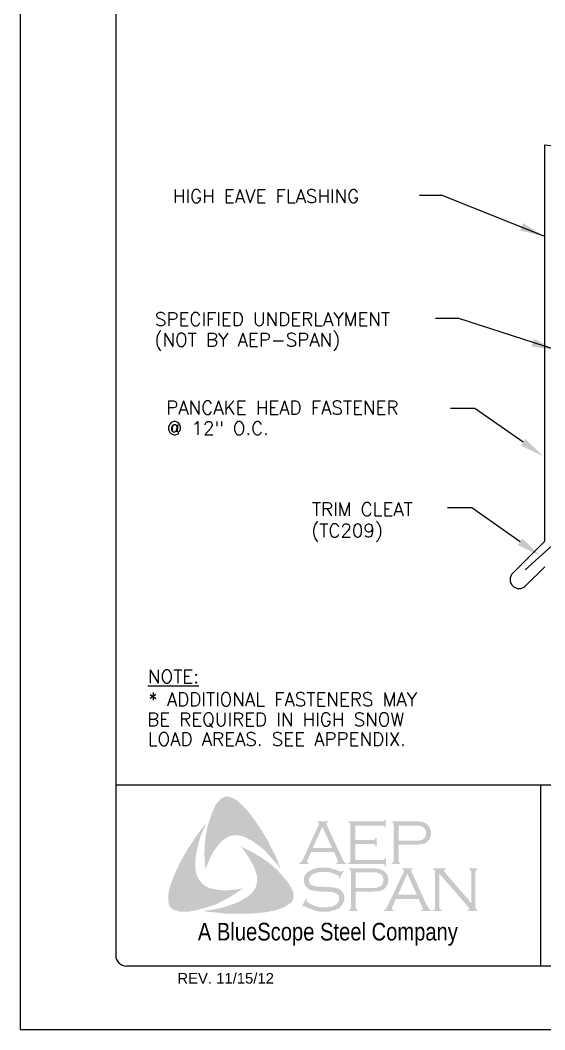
# Model space of a CAD drawing. Extents: x 109.9 to 118.4, y -37.9 to -26.9.
# Drawn here: x 109.92 to 113.01, y -37.92 to -31.98 of the extents above; entities that cross this region are included whole.
import ezdxf

# ---------------------------------------------------------------- set-up
doc = ezdxf.new("R2010")
doc.units = 0
doc.header["$LTSCALE"] = 0.5
doc.header["$MEASUREMENT"] = 0
doc.layers.get('0').update_dxf_attribs({"linetype": 'CONTINUOUS'})
for name, color, linetype in [('BORDER', 9, 'CONTINUOUS'), ('DIM', 4, 'CONTINUOUS'), ('DWG', 2, 'CONTINUOUS'), ('LAYER_1', 160, 'CONTINUOUS')]:
    doc.layers.add(name, color=color, linetype=linetype)
doc.styles.add('ROMAND', font='romand.shx')
doc.styles.get("Standard").update_dxf_attribs({"font": 'romans.shx'})
doc.styles.add('STD', font='simplex.shx', dxfattribs={"height": 0.125})

msp = doc.modelspace()

# ---------------------------------------------------------------- hatches: boundary and pattern name
at = {"layer": 'LAYER_1'}
for points in [[(111.2693, -36.647), (111.2977, -36.6854), (111.324, -36.7239), (111.3482, -36.7623), (111.3745, -36.8048), (111.3948, -36.8473), (111.417, -36.8878), (111.4352, -36.9323), (111.4514, -36.9748), (111.4292, -36.9445), (111.4029, -36.9161), (111.3786, -36.8878), (111.3523, -36.8595), (111.324, -36.8372), (111.2936, -36.8149), (111.2774, -36.8048), (111.2612, -36.7967), (111.243, -36.7866), (111.2248, -36.7805), (111.2066, -36.7765), (111.1924, -36.7745), (111.1742, -36.7765), (111.158, -36.7785), (111.1418, -36.7846), (111.1277, -36.7927), (111.1135, -36.8028), (111.1014, -36.8129), (111.0852, -36.8311), (111.071, -36.8493), (111.0569, -36.8676), (111.0467, -36.8878), (111.0346, -36.9101), (111.0265, -36.9303), (111.0083, -36.9748), (111.0042, -36.9303), (111.0022, -36.8817), (111.0042, -36.8372), (111.0083, -36.7907), (111.0164, -36.7482), (111.0265, -36.7037), (111.0407, -36.6612), (111.0569, -36.6207), (111.069, -36.5964), (111.0771, -36.5843), (111.0872, -36.5742), (111.0953, -36.564), (111.1074, -36.5559), (111.1196, -36.5499), (111.1337, -36.5479), (111.1439, -36.5479), (111.154, -36.5519), (111.1661, -36.5539), (111.1742, -36.56), (111.1945, -36.5701), (111.2106, -36.5843), (111.2268, -36.6005), (111.243, -36.6166), (111.2693, -36.647)], [(110.9516, -36.9869), (110.9557, -37.0052), (110.9618, -37.0213), (110.9698, -37.0355), (110.982, -37.0497), (110.9941, -37.0618), (111.0083, -37.074), (111.0245, -37.082), (111.0407, -37.0881), (111.0629, -37.0922), (111.0872, -37.0962), (111.1115, -37.0982), (111.1358, -37.0982), (111.1601, -37.0962), (111.1843, -37.0942), (111.2309, -37.0861), (111.1924, -37.1124), (111.152, -37.1387), (111.1095, -37.161), (111.069, -37.1812), (111.0245, -37.1954), (111.0022, -37.2035), (110.9779, -37.2095), (110.9557, -37.2156), (110.9314, -37.2196), (110.9071, -37.2237), (110.8849, -37.2237), (110.8586, -37.2237), (110.8484, -37.2217), (110.8363, -37.2176), (110.8242, -37.2156), (110.8161, -37.2095), (110.8059, -37.2014), (110.7979, -37.1933), (110.7938, -37.1832), (110.7918, -37.1731), (110.7898, -37.1529), (110.7898, -37.1326), (110.7918, -37.1104), (110.7958, -37.0901), (110.8019, -37.0699), (110.8161, -37.0315), (110.8343, -36.9869), (110.8545, -36.9445), (110.8768, -36.902), (110.901, -36.8615), (110.9274, -36.821), (110.9537, -36.7805), (110.982, -36.7421), (111.0123, -36.7037), (110.984, -36.7704), (110.9719, -36.8048), (110.9638, -36.8392), (110.9557, -36.8736), (110.9496, -36.9121), (110.9496, -36.9303), (110.9496, -36.9485), (110.9496, -36.9687), (110.9516, -36.9869)], [(111.8905, -36.8271), (111.8905, -36.9202), (112.0504, -36.9202), (112.0565, -36.9202), (112.0605, -36.9161), (112.0645, -36.9141), (112.0645, -36.9101), (112.0706, -36.9101), (112.0706, -36.9566), (112.0645, -36.9566), (112.0645, -36.9505), (112.0605, -36.9465), (112.0565, -36.9445), (112.0504, -36.9445), (111.848, -36.9445), (111.848, -36.9384), (111.8561, -36.9364), (111.8582, -36.9323), (111.8602, -36.9303), (111.8602, -36.9222), (111.8602, -36.7138), (111.8602, -36.7077), (111.8582, -36.7037), (111.8541, -36.6996), (111.848, -36.6996), (111.848, -36.6935), (112.0484, -36.6935), (112.0544, -36.6935), (112.0585, -36.6915), (112.0605, -36.6875), (112.0645, -36.6814), (112.0686, -36.6814), (112.0686, -36.7279), (112.0645, -36.7279), (112.0605, -36.7219), (112.0585, -36.7198), (112.0544, -36.7178), (112.0484, -36.7178), (111.8905, -36.7178), (111.8905, -36.8028), (111.9937, -36.8028), (111.9998, -36.8028), (112.0038, -36.8008), (112.0079, -36.7967), (112.0079, -36.7907), (112.016, -36.7907), (112.016, -36.8392), (112.0079, -36.8392), (112.0079, -36.8332), (112.0038, -36.8291), (111.9998, -36.8271), (111.9937, -36.8271), (111.8905, -36.8271)], [(111.5101, -37.078), (111.5202, -37.1003), (111.5243, -37.1104), (111.5263, -37.1245), (111.5283, -37.1367), (111.5263, -37.1468), (111.5202, -37.1589), (111.5142, -37.1691), (111.498, -37.1812), (111.4798, -37.1933), (111.4616, -37.2014), (111.4413, -37.2095), (111.4211, -37.2156), (111.4008, -37.2196), (111.3604, -37.2277), (111.3138, -37.2318), (111.2693, -37.2358), (111.2208, -37.2358), (111.1742, -37.2358), (111.1277, -37.2358), (111.0811, -37.2298), (111.0346, -37.2257), (110.9901, -37.2196), (111.0265, -37.2156), (111.067, -37.2095), (111.1034, -37.2014), (111.1418, -37.1893), (111.1783, -37.1772), (111.1945, -37.1711), (111.2127, -37.161), (111.2289, -37.1529), (111.245, -37.1428), (111.2612, -37.1326), (111.2774, -37.1185), (111.2875, -37.1063), (111.2977, -37.0942), (111.3037, -37.08), (111.3098, -37.0638), (111.3118, -37.0476), (111.3118, -37.0315), (111.3118, -37.0132), (111.3057, -36.9991), (111.2997, -36.9768), (111.2916, -36.9546), (111.2794, -36.9343), (111.2693, -36.9141), (111.2552, -36.8939), (111.243, -36.8736), (111.2147, -36.8392), (111.2552, -36.8595), (111.2977, -36.8817), (111.3401, -36.908), (111.3806, -36.9364), (111.3988, -36.9505), (111.417, -36.9667), (111.4352, -36.9849), (111.4514, -37.0011), (111.4676, -37.0213), (111.4838, -37.0375), (111.498, -37.0578), (111.5101, -37.078)], [(111.8217, -36.9849), (111.7954, -37.0315), (111.7914, -37.0294), (111.7934, -37.0193), (111.7934, -37.0153), (111.7914, -37.0132), (111.7792, -37.0072), (111.761, -36.9991), (111.7428, -36.993), (111.7226, -36.991), (111.7023, -36.991), (111.6862, -36.991), (111.67, -36.993), (111.6558, -36.9971), (111.6416, -37.0031), (111.6315, -37.0092), (111.6234, -37.0193), (111.6194, -37.0274), (111.6174, -37.0396), (111.6174, -37.0476), (111.6214, -37.0557), (111.6275, -37.0638), (111.6356, -37.0699), (111.6457, -37.074), (111.6599, -37.076), (111.7023, -37.078), (111.7388, -37.08), (111.7651, -37.082), (111.7792, -37.0861), (111.7934, -37.0901), (111.8015, -37.0962), (111.8076, -37.1003), (111.8136, -37.1063), (111.8177, -37.1124), (111.8197, -37.1205), (111.8238, -37.1266), (111.8258, -37.1367), (111.8258, -37.1448), (111.8238, -37.161), (111.8197, -37.167), (111.8177, -37.1751), (111.8136, -37.1812), (111.8096, -37.1873), (111.7974, -37.2014), (111.7894, -37.2055), (111.7792, -37.2095), (111.7711, -37.2156), (111.759, -37.2176), (111.7367, -37.2237), (111.7104, -37.2237), (111.6821, -37.2237), (111.6679, -37.2217), (111.6538, -37.2176), (111.6295, -37.2095), (111.5971, -37.1954), (111.587, -37.1893), (111.583, -37.1913), (111.5789, -37.1954), (111.5749, -37.1933), (111.6012, -37.1468), (111.6052, -37.1508), (111.6032, -37.161), (111.6052, -37.163), (111.6093, -37.167), (111.6255, -37.1792), (111.6457, -37.1873), (111.6679, -37.1954), (111.6882, -37.1974), (111.7084, -37.1994), (111.7307, -37.1974), (111.7509, -37.1954), (111.7671, -37.1873), (111.7792, -37.1792), (111.7873, -37.1711), (111.7934, -37.163), (111.7954, -37.1549), (111.7954, -37.1468), (111.7934, -37.1347), (111.7934, -37.1306), (111.7894, -37.1245), (111.7813, -37.1185), (111.7691, -37.1124), (111.759, -37.1104), (111.7509, -37.1084), (111.6963, -37.1063), (111.6679, -37.1043), (111.6457, -37.1003), (111.6315, -37.0982), (111.6153, -37.0901), (111.6093, -37.0861), (111.6052, -37.082), (111.5991, -37.076), (111.5951, -37.0699), (111.5911, -37.0618), (111.589, -37.0557), (111.587, -37.0476), (111.587, -37.0416), (111.589, -37.0274), (111.5911, -37.0153), (111.5971, -37.0052), (111.6072, -36.995), (111.6153, -36.9869), (111.6255, -36.9829), (111.6356, -36.9768), (111.6477, -36.9728), (111.6599, -36.9687), (111.674, -36.9667), (111.6882, -36.9647), (111.7044, -36.9647), (111.7286, -36.9647), (111.7509, -36.9708), (111.7732, -36.9768), (111.7995, -36.9869), (111.8076, -36.989), (111.8116, -36.9869), (111.8157, -36.9829), (111.8217, -36.9849)], [(112.3843, -37.0011), (112.3843, -37.1974), (112.3863, -37.2055), (112.3883, -37.2095), (112.3923, -37.2115), (112.3984, -37.2156), (112.3984, -37.2196), (112.3478, -37.2196), (112.3478, -37.2156), (112.3539, -37.2115), (112.3579, -37.2095), (112.3579, -37.2055), (112.36, -37.1974), (112.36, -36.991), (112.3579, -36.9849), (112.3579, -36.9789), (112.3539, -36.9768), (112.3478, -36.9748), (112.3478, -36.9687), (112.4207, -36.9687), (112.4207, -36.9748), (112.4126, -36.9789), (112.4126, -36.9809), (112.4126, -36.9829), (112.4126, -36.989), (112.4207, -36.9971), (112.5724, -37.1731), (112.5724, -36.991), (112.5704, -36.9849), (112.5684, -36.9789), (112.5664, -36.9768), (112.5603, -36.9748), (112.5603, -36.9687), (112.6089, -36.9687), (112.6089, -36.9748), (112.6028, -36.9768), (112.6008, -36.9789), (112.5987, -36.9849), (112.5967, -36.991), (112.5967, -37.1974), (112.5987, -37.2055), (112.6008, -37.2095), (112.6028, -37.2115), (112.6089, -37.2156), (112.6089, -37.2196), (112.5522, -37.2196), (112.5522, -37.2156), (112.5583, -37.2115), (112.5603, -37.2095), (112.5603, -37.2075), (112.5583, -37.2014), (112.5522, -37.1933), (112.3843, -37.0011)]]:
    msp.add_hatch(color=7, dxfattribs=at).paths.add_polyline_path(points)
h = msp.add_hatch(color=7, dxfattribs=at)
edge = h.paths.add_edge_path(flags=16)
edge.add_spline(control_points=[(111.7529, -36.8493), (111.7529, -36.8493), (111.6963, -36.7259), (111.6963, -36.7259), (111.6963, -36.7259), (111.6396, -36.8493), (111.6396, -36.8493), (111.6396, -36.8493), (111.7529, -36.8493), (111.7529, -36.8493), (111.7529, -36.8493), (111.7529, -36.8493), (111.7529, -36.8493), (111.7529, -36.8493), (111.7529, -36.8493), (111.7529, -36.8493)], knot_values=[0, 0, 0, 0, 1, 1, 1, 2, 2, 2, 3, 3, 3, 4, 4, 4, 5, 5, 5, 5], degree=3, periodic=0)
edge = h.paths.add_edge_path()
edge.add_spline(control_points=[(111.7651, -36.8736), (111.7651, -36.8736), (111.6295, -36.8736), (111.6295, -36.8736), (111.6295, -36.8736), (111.6072, -36.9222), (111.6072, -36.9222), (111.6072, -36.9222), (111.6072, -36.9222), (111.6072, -36.9222), (111.6072, -36.9222), (111.6052, -36.9303), (111.6052, -36.9303), (111.6052, -36.9303), (111.6052, -36.9303), (111.6052, -36.9303), (111.6052, -36.9303), (111.6052, -36.9323), (111.6052, -36.9323), (111.6052, -36.9323), (111.6072, -36.9364), (111.6072, -36.9364), (111.6072, -36.9364), (111.6153, -36.9384), (111.6153, -36.9384), (111.6153, -36.9384), (111.6153, -36.9445), (111.6153, -36.9445), (111.6153, -36.9445), (111.5607, -36.9445), (111.5607, -36.9445), (111.5607, -36.9445), (111.5607, -36.9384), (111.5607, -36.9384), (111.5607, -36.9384), (111.5607, -36.9384), (111.5607, -36.9384), (111.5607, -36.9384), (111.5668, -36.9364), (111.5668, -36.9364), (111.5668, -36.9364), (111.5708, -36.9323), (111.5708, -36.9323), (111.5708, -36.9323), (111.5708, -36.9323), (111.5708, -36.9323), (111.5708, -36.9323), (111.5769, -36.9262), (111.5769, -36.9262), (111.5769, -36.9262), (111.583, -36.9141), (111.583, -36.9141), (111.583, -36.9141), (111.674, -36.7158), (111.674, -36.7158), (111.674, -36.7158), (111.674, -36.7158), (111.674, -36.7158), (111.674, -36.7158), (111.676, -36.7077), (111.676, -36.7077), (111.676, -36.7077), (111.676, -36.7077), (111.676, -36.7077), (111.676, -36.7077), (111.676, -36.7037), (111.676, -36.7037), (111.676, -36.7037), (111.674, -36.7016), (111.674, -36.7016), (111.674, -36.7016), (111.6679, -36.6996), (111.6679, -36.6996), (111.6679, -36.6996), (111.6679, -36.6935), (111.6679, -36.6935), (111.6679, -36.6935), (111.7307, -36.6935), (111.7307, -36.6935), (111.7307, -36.6935), (111.7307, -36.6996), (111.7307, -36.6996), (111.7307, -36.6996), (111.7307, -36.6996), (111.7307, -36.6996), (111.7307, -36.6996), (111.7226, -36.7016), (111.7226, -36.7016), (111.7226, -36.7016), (111.7206, -36.7037), (111.7206, -36.7037), (111.7206, -36.7037), (111.7206, -36.7077), (111.7206, -36.7077), (111.7206, -36.7077), (111.7206, -36.7077), (111.7206, -36.7077), (111.7206, -36.7077), (111.7226, -36.7158), (111.7226, -36.7158), (111.7226, -36.7158), (111.8116, -36.908), (111.8116, -36.908), (111.8116, -36.908), (111.8116, -36.908), (111.8116, -36.908), (111.8116, -36.908), (111.8197, -36.9222), (111.8197, -36.9222), (111.8197, -36.9222), (111.8238, -36.9323), (111.8238, -36.9323), (111.8238, -36.9323), (111.8238, -36.9323), (111.8238, -36.9323), (111.8238, -36.9323), (111.8278, -36.9364), (111.8278, -36.9364), (111.8278, -36.9364), (111.8379, -36.9384), (111.8379, -36.9384), (111.8379, -36.9384), (111.8379, -36.9445), (111.8379, -36.9445), (111.8379, -36.9445), (111.7792, -36.9445), (111.7792, -36.9445), (111.7792, -36.9445), (111.7792, -36.9384), (111.7792, -36.9384), (111.7792, -36.9384), (111.7792, -36.9384), (111.7792, -36.9384), (111.7792, -36.9384), (111.7833, -36.9364), (111.7833, -36.9364), (111.7833, -36.9364), (111.7853, -36.9364), (111.7853, -36.9364), (111.7853, -36.9364), (111.7873, -36.9323), (111.7873, -36.9323), (111.7873, -36.9323), (111.7894, -36.9303), (111.7894, -36.9303), (111.7894, -36.9303), (111.7894, -36.9303), (111.7894, -36.9303), (111.7894, -36.9303), (111.7873, -36.9262), (111.7873, -36.9262), (111.7873, -36.9262), (111.7853, -36.9181), (111.7853, -36.9181), (111.7853, -36.9181), (111.7651, -36.8736), (111.7651, -36.8736), (111.7651, -36.8736), (111.7651, -36.8736), (111.7651, -36.8736), (111.7651, -36.8736), (111.7651, -36.8736), (111.7651, -36.8736)], knot_values=[0, 0, 0, 0, 1, 1, 1, 2, 2, 2, 3, 3, 3, 4, 4, 4, 5, 5, 5, 6, 6, 6, 7, 7, 7, 8, 8, 8, 9, 9, 9, 10, 10, 10, 11, 11, 11, 12, 12, 12, 13, 13, 13, 14, 14, 14, 15, 15, 15, 16, 16, 16, 17, 17, 17, 18, 18, 18, 19, 19, 19, 20, 20, 20, 21, 21, 21, 22, 22, 22, 23, 23, 23, 24, 24, 24, 25, 25, 25, 26, 26, 26, 27, 27, 27, 28, 28, 28, 29, 29, 29, 30, 30, 30, 31, 31, 31, 32, 32, 32, 33, 33, 33, 34, 34, 34, 35, 35, 35, 36, 36, 36, 37, 37, 37, 38, 38, 38, 39, 39, 39, 40, 40, 40, 41, 41, 41, 42, 42, 42, 43, 43, 43, 44, 44, 44, 45, 45, 45, 46, 46, 46, 47, 47, 47, 48, 48, 48, 49, 49, 49, 50, 50, 50, 51, 51, 51, 52, 52, 52, 53, 53, 53, 54, 54, 54, 54], degree=3, periodic=0)
h = msp.add_hatch(color=7, dxfattribs=at)
edge = h.paths.add_edge_path(flags=16)
edge.add_spline(control_points=[(112.1455, -36.8069), (112.1455, -36.8069), (112.2386, -36.8069), (112.2386, -36.8069), (112.2386, -36.8069), (112.2386, -36.8069), (112.2386, -36.8069), (112.2386, -36.8069), (112.2568, -36.8069), (112.2568, -36.8069), (112.2568, -36.8069), (112.2709, -36.8048), (112.2709, -36.8048), (112.2709, -36.8048), (112.2709, -36.8048), (112.2709, -36.8048), (112.2709, -36.8048), (112.2811, -36.8028), (112.2811, -36.8028), (112.2811, -36.8028), (112.2871, -36.7988), (112.2871, -36.7988), (112.2871, -36.7988), (112.2871, -36.7988), (112.2871, -36.7988), (112.2871, -36.7988), (112.2952, -36.7927), (112.2952, -36.7927), (112.2952, -36.7927), (112.3013, -36.7846), (112.3013, -36.7846), (112.3013, -36.7846), (112.3053, -36.7745), (112.3053, -36.7745), (112.3053, -36.7745), (112.3074, -36.7623), (112.3074, -36.7623), (112.3074, -36.7623), (112.3074, -36.7623), (112.3074, -36.7623), (112.3074, -36.7623), (112.3053, -36.7502), (112.3053, -36.7502), (112.3053, -36.7502), (112.3013, -36.7401), (112.3013, -36.7401), (112.3013, -36.7401), (112.2952, -36.732), (112.2952, -36.732), (112.2952, -36.732), (112.2871, -36.7259), (112.2871, -36.7259), (112.2871, -36.7259), (112.2871, -36.7259), (112.2871, -36.7259), (112.2871, -36.7259), (112.2811, -36.7219), (112.2811, -36.7219), (112.2811, -36.7219), (112.2709, -36.7198), (112.2709, -36.7198), (112.2709, -36.7198), (112.2709, -36.7198), (112.2709, -36.7198), (112.2709, -36.7198), (112.2568, -36.7178), (112.2568, -36.7178), (112.2568, -36.7178), (112.2386, -36.7178), (112.2386, -36.7178), (112.2386, -36.7178), (112.1455, -36.7178), (112.1455, -36.7178), (112.1455, -36.7178), (112.1455, -36.8069), (112.1455, -36.8069), (112.1455, -36.8069), (112.1455, -36.8069), (112.1455, -36.8069), (112.1455, -36.8069), (112.1455, -36.8069), (112.1455, -36.8069)], knot_values=[0, 0, 0, 0, 1, 1, 1, 2, 2, 2, 3, 3, 3, 4, 4, 4, 5, 5, 5, 6, 6, 6, 7, 7, 7, 8, 8, 8, 9, 9, 9, 10, 10, 10, 11, 11, 11, 12, 12, 12, 13, 13, 13, 14, 14, 14, 15, 15, 15, 16, 16, 16, 17, 17, 17, 18, 18, 18, 19, 19, 19, 20, 20, 20, 21, 21, 21, 22, 22, 22, 23, 23, 23, 24, 24, 24, 25, 25, 25, 26, 26, 26, 27, 27, 27, 27], degree=3, periodic=0)
edge = h.paths.add_edge_path()
edge.add_spline(control_points=[(112.1455, -36.8311), (112.1455, -36.8311), (112.1455, -36.9242), (112.1455, -36.9242), (112.1455, -36.9242), (112.1455, -36.9242), (112.1455, -36.9242), (112.1455, -36.9242), (112.1455, -36.9303), (112.1455, -36.9303), (112.1455, -36.9303), (112.1475, -36.9323), (112.1475, -36.9323), (112.1475, -36.9323), (112.1475, -36.9323), (112.1475, -36.9323), (112.1475, -36.9323), (112.1516, -36.9364), (112.1516, -36.9364), (112.1516, -36.9364), (112.1556, -36.9384), (112.1556, -36.9384), (112.1556, -36.9384), (112.1556, -36.9445), (112.1556, -36.9445), (112.1556, -36.9445), (112.105, -36.9445), (112.105, -36.9445), (112.105, -36.9445), (112.105, -36.9384), (112.105, -36.9384), (112.105, -36.9384), (112.105, -36.9384), (112.105, -36.9384), (112.105, -36.9384), (112.1091, -36.9364), (112.1091, -36.9364), (112.1091, -36.9364), (112.1131, -36.9323), (112.1131, -36.9323), (112.1131, -36.9323), (112.1131, -36.9323), (112.1131, -36.9323), (112.1131, -36.9323), (112.1151, -36.9303), (112.1151, -36.9303), (112.1151, -36.9303), (112.1151, -36.9242), (112.1151, -36.9242), (112.1151, -36.9242), (112.1151, -36.7118), (112.1151, -36.7118), (112.1151, -36.7118), (112.1151, -36.7118), (112.1151, -36.7118), (112.1151, -36.7118), (112.1151, -36.7077), (112.1151, -36.7077), (112.1151, -36.7077), (112.1131, -36.7037), (112.1131, -36.7037), (112.1131, -36.7037), (112.1131, -36.7037), (112.1131, -36.7037), (112.1131, -36.7037), (112.1091, -36.6996), (112.1091, -36.6996), (112.1091, -36.6996), (112.105, -36.6996), (112.105, -36.6996), (112.105, -36.6996), (112.105, -36.6935), (112.105, -36.6935), (112.105, -36.6935), (112.2365, -36.6935), (112.2365, -36.6935), (112.2365, -36.6935), (112.2365, -36.6935), (112.2365, -36.6935), (112.2365, -36.6935), (112.2608, -36.6935), (112.2608, -36.6935), (112.2608, -36.6935), (112.2811, -36.6956), (112.2811, -36.6956), (112.2811, -36.6956), (112.2811, -36.6956), (112.2811, -36.6956), (112.2811, -36.6956), (112.2952, -36.6996), (112.2952, -36.6996), (112.2952, -36.6996), (112.3074, -36.7077), (112.3074, -36.7077), (112.3074, -36.7077), (112.3074, -36.7077), (112.3074, -36.7077), (112.3074, -36.7077), (112.3134, -36.7118), (112.3134, -36.7118), (112.3134, -36.7118), (112.3175, -36.7158), (112.3175, -36.7158), (112.3175, -36.7158), (112.3276, -36.7279), (112.3276, -36.7279), (112.3276, -36.7279), (112.3276, -36.7279), (112.3276, -36.7279), (112.3276, -36.7279), (112.3296, -36.736), (112.3296, -36.736), (112.3296, -36.736), (112.3337, -36.7441), (112.3337, -36.7441), (112.3337, -36.7441), (112.3357, -36.7522), (112.3357, -36.7522), (112.3357, -36.7522), (112.3357, -36.7623), (112.3357, -36.7623), (112.3357, -36.7623), (112.3357, -36.7623), (112.3357, -36.7623), (112.3357, -36.7623), (112.3357, -36.7745), (112.3357, -36.7745), (112.3357, -36.7745), (112.3316, -36.7846), (112.3316, -36.7846), (112.3316, -36.7846), (112.3276, -36.7967), (112.3276, -36.7967), (112.3276, -36.7967), (112.3215, -36.8048), (112.3215, -36.8048), (112.3215, -36.8048), (112.3215, -36.8048), (112.3215, -36.8048), (112.3215, -36.8048), (112.3134, -36.8109), (112.3134, -36.8109), (112.3134, -36.8109), (112.3074, -36.819), (112.3074, -36.819), (112.3074, -36.819), (112.2993, -36.823), (112.2993, -36.823), (112.2993, -36.823), (112.2892, -36.8251), (112.2892, -36.8251), (112.2892, -36.8251), (112.2892, -36.8251), (112.2892, -36.8251), (112.2892, -36.8251), (112.279, -36.8271), (112.279, -36.8271), (112.279, -36.8271), (112.2669, -36.8291), (112.2669, -36.8291), (112.2669, -36.8291), (112.2365, -36.8311), (112.2365, -36.8311), (112.2365, -36.8311), (112.1455, -36.8311), (112.1455, -36.8311), (112.1455, -36.8311), (112.1455, -36.8311), (112.1455, -36.8311), (112.1455, -36.8311), (112.1455, -36.8311), (112.1455, -36.8311)], knot_values=[0, 0, 0, 0, 1, 1, 1, 2, 2, 2, 3, 3, 3, 4, 4, 4, 5, 5, 5, 6, 6, 6, 7, 7, 7, 8, 8, 8, 9, 9, 9, 10, 10, 10, 11, 11, 11, 12, 12, 12, 13, 13, 13, 14, 14, 14, 15, 15, 15, 16, 16, 16, 17, 17, 17, 18, 18, 18, 19, 19, 19, 20, 20, 20, 21, 21, 21, 22, 22, 22, 23, 23, 23, 24, 24, 24, 25, 25, 25, 26, 26, 26, 27, 27, 27, 28, 28, 28, 29, 29, 29, 30, 30, 30, 31, 31, 31, 32, 32, 32, 33, 33, 33, 34, 34, 34, 35, 35, 35, 36, 36, 36, 37, 37, 37, 38, 38, 38, 39, 39, 39, 40, 40, 40, 41, 41, 41, 42, 42, 42, 43, 43, 43, 44, 44, 44, 45, 45, 45, 46, 46, 46, 47, 47, 47, 48, 48, 48, 49, 49, 49, 50, 50, 50, 51, 51, 51, 52, 52, 52, 53, 53, 53, 54, 54, 54, 55, 55, 55, 56, 56, 56, 57, 57, 57, 57], degree=3, periodic=0)
h = msp.add_hatch(color=7, dxfattribs=at)
edge = h.paths.add_edge_path(flags=16)
edge.add_spline(control_points=[(111.8926, -37.0841), (111.8926, -37.0841), (111.9877, -37.0841), (111.9877, -37.0841), (111.9877, -37.0841), (111.9877, -37.0841), (111.9877, -37.0841), (111.9877, -37.0841), (112.0059, -37.0841), (112.0059, -37.0841), (112.0059, -37.0841), (112.018, -37.082), (112.018, -37.082), (112.018, -37.082), (112.018, -37.082), (112.018, -37.082), (112.018, -37.082), (112.0281, -37.078), (112.0281, -37.078), (112.0281, -37.078), (112.0362, -37.076), (112.0362, -37.076), (112.0362, -37.076), (112.0362, -37.076), (112.0362, -37.076), (112.0362, -37.076), (112.0443, -37.0699), (112.0443, -37.0699), (112.0443, -37.0699), (112.0504, -37.0598), (112.0504, -37.0598), (112.0504, -37.0598), (112.0544, -37.0497), (112.0544, -37.0497), (112.0544, -37.0497), (112.0565, -37.0375), (112.0565, -37.0375), (112.0565, -37.0375), (112.0565, -37.0375), (112.0565, -37.0375), (112.0565, -37.0375), (112.0544, -37.0274), (112.0544, -37.0274), (112.0544, -37.0274), (112.0504, -37.0153), (112.0504, -37.0153), (112.0504, -37.0153), (112.0443, -37.0072), (112.0443, -37.0072), (112.0443, -37.0072), (112.0362, -37.0011), (112.0362, -37.0011), (112.0362, -37.0011), (112.0362, -37.0011), (112.0362, -37.0011), (112.0362, -37.0011), (112.0281, -36.9971), (112.0281, -36.9971), (112.0281, -36.9971), (112.018, -36.995), (112.018, -36.995), (112.018, -36.995), (112.018, -36.995), (112.018, -36.995), (112.018, -36.995), (112.0059, -36.993), (112.0059, -36.993), (112.0059, -36.993), (111.9877, -36.993), (111.9877, -36.993), (111.9877, -36.993), (111.8926, -36.993), (111.8926, -36.993), (111.8926, -36.993), (111.8926, -37.0841), (111.8926, -37.0841), (111.8926, -37.0841), (111.8926, -37.0841), (111.8926, -37.0841), (111.8926, -37.0841), (111.8926, -37.0841), (111.8926, -37.0841)], knot_values=[0, 0, 0, 0, 1, 1, 1, 2, 2, 2, 3, 3, 3, 4, 4, 4, 5, 5, 5, 6, 6, 6, 7, 7, 7, 8, 8, 8, 9, 9, 9, 10, 10, 10, 11, 11, 11, 12, 12, 12, 13, 13, 13, 14, 14, 14, 15, 15, 15, 16, 16, 16, 17, 17, 17, 18, 18, 18, 19, 19, 19, 20, 20, 20, 21, 21, 21, 22, 22, 22, 23, 23, 23, 24, 24, 24, 25, 25, 25, 26, 26, 26, 27, 27, 27, 27], degree=3, periodic=0)
edge = h.paths.add_edge_path()
edge.add_spline(control_points=[(111.8926, -37.1063), (111.8926, -37.1063), (111.8926, -37.2014), (111.8926, -37.2014), (111.8926, -37.2014), (111.8926, -37.2014), (111.8926, -37.2014), (111.8926, -37.2014), (111.8946, -37.2055), (111.8946, -37.2055), (111.8946, -37.2055), (111.8966, -37.2095), (111.8966, -37.2095), (111.8966, -37.2095), (111.8966, -37.2095), (111.8966, -37.2095), (111.8966, -37.2095), (111.8986, -37.2115), (111.8986, -37.2115), (111.8986, -37.2115), (111.9047, -37.2156), (111.9047, -37.2156), (111.9047, -37.2156), (111.9047, -37.2196), (111.9047, -37.2196), (111.9047, -37.2196), (111.8521, -37.2196), (111.8521, -37.2196), (111.8521, -37.2196), (111.8521, -37.2156), (111.8521, -37.2156), (111.8521, -37.2156), (111.8521, -37.2156), (111.8521, -37.2156), (111.8521, -37.2156), (111.8582, -37.2115), (111.8582, -37.2115), (111.8582, -37.2115), (111.8622, -37.2095), (111.8622, -37.2095), (111.8622, -37.2095), (111.8622, -37.2095), (111.8622, -37.2095), (111.8622, -37.2095), (111.8622, -37.2055), (111.8622, -37.2055), (111.8622, -37.2055), (111.8642, -37.2014), (111.8642, -37.2014), (111.8642, -37.2014), (111.8642, -36.9869), (111.8642, -36.9869), (111.8642, -36.9869), (111.8642, -36.9869), (111.8642, -36.9869), (111.8642, -36.9869), (111.8622, -36.9829), (111.8622, -36.9829), (111.8622, -36.9829), (111.8622, -36.9789), (111.8622, -36.9789), (111.8622, -36.9789), (111.8622, -36.9789), (111.8622, -36.9789), (111.8622, -36.9789), (111.8582, -36.9768), (111.8582, -36.9768), (111.8582, -36.9768), (111.8521, -36.9748), (111.8521, -36.9748), (111.8521, -36.9748), (111.8521, -36.9687), (111.8521, -36.9687), (111.8521, -36.9687), (111.9836, -36.9687), (111.9836, -36.9687), (111.9836, -36.9687), (111.9836, -36.9687), (111.9836, -36.9687), (111.9836, -36.9687), (112.0079, -36.9708), (112.0079, -36.9708), (112.0079, -36.9708), (112.0281, -36.9728), (112.0281, -36.9728), (112.0281, -36.9728), (112.0281, -36.9728), (112.0281, -36.9728), (112.0281, -36.9728), (112.0423, -36.9768), (112.0423, -36.9768), (112.0423, -36.9768), (112.0565, -36.9829), (112.0565, -36.9829), (112.0565, -36.9829), (112.0565, -36.9829), (112.0565, -36.9829), (112.0565, -36.9829), (112.0605, -36.9869), (112.0605, -36.9869), (112.0605, -36.9869), (112.0666, -36.993), (112.0666, -36.993), (112.0666, -36.993), (112.0767, -37.0031), (112.0767, -37.0031), (112.0767, -37.0031), (112.0767, -37.0031), (112.0767, -37.0031), (112.0767, -37.0031), (112.0787, -37.0112), (112.0787, -37.0112), (112.0787, -37.0112), (112.0828, -37.0213), (112.0828, -37.0213), (112.0828, -37.0213), (112.0848, -37.0274), (112.0848, -37.0274), (112.0848, -37.0274), (112.0848, -37.0375), (112.0848, -37.0375), (112.0848, -37.0375), (112.0848, -37.0375), (112.0848, -37.0375), (112.0848, -37.0375), (112.0828, -37.0497), (112.0828, -37.0497), (112.0828, -37.0497), (112.0807, -37.0618), (112.0807, -37.0618), (112.0807, -37.0618), (112.0747, -37.0719), (112.0747, -37.0719), (112.0747, -37.0719), (112.0686, -37.082), (112.0686, -37.082), (112.0686, -37.082), (112.0686, -37.082), (112.0686, -37.082), (112.0686, -37.082), (112.0625, -37.0881), (112.0625, -37.0881), (112.0625, -37.0881), (112.0544, -37.0942), (112.0544, -37.0942), (112.0544, -37.0942), (112.0463, -37.0982), (112.0463, -37.0982), (112.0463, -37.0982), (112.0362, -37.1023), (112.0362, -37.1023), (112.0362, -37.1023), (112.0362, -37.1023), (112.0362, -37.1023), (112.0362, -37.1023), (112.0281, -37.1043), (112.0281, -37.1043), (112.0281, -37.1043), (112.016, -37.1043), (112.016, -37.1043), (112.016, -37.1043), (111.9836, -37.1063), (111.9836, -37.1063), (111.9836, -37.1063), (111.8926, -37.1063), (111.8926, -37.1063), (111.8926, -37.1063), (111.8926, -37.1063), (111.8926, -37.1063), (111.8926, -37.1063), (111.8926, -37.1063), (111.8926, -37.1063)], knot_values=[0, 0, 0, 0, 1, 1, 1, 2, 2, 2, 3, 3, 3, 4, 4, 4, 5, 5, 5, 6, 6, 6, 7, 7, 7, 8, 8, 8, 9, 9, 9, 10, 10, 10, 11, 11, 11, 12, 12, 12, 13, 13, 13, 14, 14, 14, 15, 15, 15, 16, 16, 16, 17, 17, 17, 18, 18, 18, 19, 19, 19, 20, 20, 20, 21, 21, 21, 22, 22, 22, 23, 23, 23, 24, 24, 24, 25, 25, 25, 26, 26, 26, 27, 27, 27, 28, 28, 28, 29, 29, 29, 30, 30, 30, 31, 31, 31, 32, 32, 32, 33, 33, 33, 34, 34, 34, 35, 35, 35, 36, 36, 36, 37, 37, 37, 38, 38, 38, 39, 39, 39, 40, 40, 40, 41, 41, 41, 42, 42, 42, 43, 43, 43, 44, 44, 44, 45, 45, 45, 46, 46, 46, 47, 47, 47, 48, 48, 48, 49, 49, 49, 50, 50, 50, 51, 51, 51, 52, 52, 52, 53, 53, 53, 54, 54, 54, 55, 55, 55, 56, 56, 56, 57, 57, 57, 57], degree=3, periodic=0)
h = msp.add_hatch(color=7, dxfattribs=at)
edge = h.paths.add_edge_path(flags=16)
edge.add_spline(control_points=[(112.2527, -37.1245), (112.2527, -37.1245), (112.1961, -37.0011), (112.1961, -37.0011), (112.1961, -37.0011), (112.1414, -37.1245), (112.1414, -37.1245), (112.1414, -37.1245), (112.2527, -37.1245), (112.2527, -37.1245), (112.2527, -37.1245), (112.2527, -37.1245), (112.2527, -37.1245), (112.2527, -37.1245), (112.2527, -37.1245), (112.2527, -37.1245)], knot_values=[0, 0, 0, 0, 1, 1, 1, 2, 2, 2, 3, 3, 3, 4, 4, 4, 5, 5, 5, 5], degree=3, periodic=0)
edge = h.paths.add_edge_path()
edge.add_spline(control_points=[(112.2628, -37.1488), (112.2628, -37.1488), (112.1293, -37.1488), (112.1293, -37.1488), (112.1293, -37.1488), (112.107, -37.1974), (112.107, -37.1974), (112.107, -37.1974), (112.107, -37.1974), (112.107, -37.1974), (112.107, -37.1974), (112.105, -37.2075), (112.105, -37.2075), (112.105, -37.2075), (112.105, -37.2075), (112.105, -37.2075), (112.105, -37.2075), (112.105, -37.2095), (112.105, -37.2095), (112.105, -37.2095), (112.107, -37.2115), (112.107, -37.2115), (112.107, -37.2115), (112.1151, -37.2156), (112.1151, -37.2156), (112.1151, -37.2156), (112.1151, -37.2196), (112.1151, -37.2196), (112.1151, -37.2196), (112.0585, -37.2196), (112.0585, -37.2196), (112.0585, -37.2196), (112.0585, -37.2156), (112.0585, -37.2156), (112.0585, -37.2156), (112.0585, -37.2156), (112.0585, -37.2156), (112.0585, -37.2156), (112.0645, -37.2115), (112.0645, -37.2115), (112.0645, -37.2115), (112.0706, -37.2095), (112.0706, -37.2095), (112.0706, -37.2095), (112.0706, -37.2095), (112.0706, -37.2095), (112.0706, -37.2095), (112.0747, -37.2014), (112.0747, -37.2014), (112.0747, -37.2014), (112.0807, -37.1893), (112.0807, -37.1893), (112.0807, -37.1893), (112.1738, -36.993), (112.1738, -36.993), (112.1738, -36.993), (112.1738, -36.993), (112.1738, -36.993), (112.1738, -36.993), (112.1758, -36.9829), (112.1758, -36.9829), (112.1758, -36.9829), (112.1758, -36.9829), (112.1758, -36.9829), (112.1758, -36.9829), (112.1758, -36.9789), (112.1758, -36.9789), (112.1758, -36.9789), (112.1738, -36.9789), (112.1738, -36.9789), (112.1738, -36.9789), (112.1677, -36.9748), (112.1677, -36.9748), (112.1677, -36.9748), (112.1677, -36.9687), (112.1677, -36.9687), (112.1677, -36.9687), (112.2284, -36.9687), (112.2284, -36.9687), (112.2284, -36.9687), (112.2284, -36.9748), (112.2284, -36.9748), (112.2284, -36.9748), (112.2284, -36.9748), (112.2284, -36.9748), (112.2284, -36.9748), (112.2224, -36.9789), (112.2224, -36.9789), (112.2224, -36.9789), (112.2204, -36.9789), (112.2204, -36.9789), (112.2204, -36.9789), (112.2183, -36.9829), (112.2183, -36.9829), (112.2183, -36.9829), (112.2183, -36.9829), (112.2183, -36.9829), (112.2183, -36.9829), (112.2224, -36.993), (112.2224, -36.993), (112.2224, -36.993), (112.3094, -37.1832), (112.3094, -37.1832), (112.3094, -37.1832), (112.3094, -37.1832), (112.3094, -37.1832), (112.3094, -37.1832), (112.3195, -37.1994), (112.3195, -37.1994), (112.3195, -37.1994), (112.3236, -37.2095), (112.3236, -37.2095), (112.3236, -37.2095), (112.3236, -37.2095), (112.3236, -37.2095), (112.3236, -37.2095), (112.3296, -37.2115), (112.3296, -37.2115), (112.3296, -37.2115), (112.3357, -37.2156), (112.3357, -37.2156), (112.3357, -37.2156), (112.3357, -37.2196), (112.3357, -37.2196), (112.3357, -37.2196), (112.277, -37.2196), (112.277, -37.2196), (112.277, -37.2196), (112.277, -37.2156), (112.277, -37.2156), (112.277, -37.2156), (112.277, -37.2156), (112.277, -37.2156), (112.277, -37.2156), (112.2811, -37.2136), (112.2811, -37.2136), (112.2811, -37.2136), (112.2851, -37.2115), (112.2851, -37.2115), (112.2851, -37.2115), (112.2871, -37.2095), (112.2871, -37.2095), (112.2871, -37.2095), (112.2871, -37.2055), (112.2871, -37.2055), (112.2871, -37.2055), (112.2871, -37.2055), (112.2871, -37.2055), (112.2871, -37.2055), (112.2871, -37.2014), (112.2871, -37.2014), (112.2871, -37.2014), (112.2831, -37.1954), (112.2831, -37.1954), (112.2831, -37.1954), (112.2628, -37.1488), (112.2628, -37.1488), (112.2628, -37.1488), (112.2628, -37.1488), (112.2628, -37.1488), (112.2628, -37.1488), (112.2628, -37.1488), (112.2628, -37.1488)], knot_values=[0, 0, 0, 0, 1, 1, 1, 2, 2, 2, 3, 3, 3, 4, 4, 4, 5, 5, 5, 6, 6, 6, 7, 7, 7, 8, 8, 8, 9, 9, 9, 10, 10, 10, 11, 11, 11, 12, 12, 12, 13, 13, 13, 14, 14, 14, 15, 15, 15, 16, 16, 16, 17, 17, 17, 18, 18, 18, 19, 19, 19, 20, 20, 20, 21, 21, 21, 22, 22, 22, 23, 23, 23, 24, 24, 24, 25, 25, 25, 26, 26, 26, 27, 27, 27, 28, 28, 28, 29, 29, 29, 30, 30, 30, 31, 31, 31, 32, 32, 32, 33, 33, 33, 34, 34, 34, 35, 35, 35, 36, 36, 36, 37, 37, 37, 38, 38, 38, 39, 39, 39, 40, 40, 40, 41, 41, 41, 42, 42, 42, 43, 43, 43, 44, 44, 44, 45, 45, 45, 46, 46, 46, 47, 47, 47, 48, 48, 48, 49, 49, 49, 50, 50, 50, 51, 51, 51, 52, 52, 52, 53, 53, 53, 54, 54, 54, 54], degree=3, periodic=0)

# ---------------------------------------------------------------- linework, layer by layer
at = {"layer": 'BORDER'}
for p, q in [((109.9181, -26.9185), (109.9181, -37.9185)), ((110.4806, -27.356), (110.4806, -37.481)), ((118.0431, -36.481), (110.4806, -36.481)), ((112.9806, -36.481), (112.9806, -37.5435)), ((117.9806, -37.5435), (110.5431, -37.5435)), ((118.4181, -37.9185), (109.9181, -37.9185))]:
    msp.add_line(p, q, dxfattribs=at)
msp.add_arc((110.5431, -37.481), 0.0625, 180, 270, dxfattribs=at)
at = {"layer": 'DIM', "color": 5}
for p, q in [((112.2681, -33.0127), (112.3981, -33.0127)), ((112.9998, -33.2534), (112.3981, -33.0127)), ((112.3625, -33.7348), (112.4925, -33.7348)), ((113.0693, -33.9218), (112.4925, -33.7348))]:
    msp.add_line(p, q, dxfattribs=at)
at = {"layer": 'DIM', "color": 5, "extrusion": (0, 0, -1)}
for points in [[(-112.8779, -34.4645), (-112.5934, -34.2656), (-112.4512, -34.2656)], [(-112.8597, -35.0492), (-112.5752, -34.8503), (-112.433, -34.8503)]]:
    msp.add_lwpolyline(points, dxfattribs=at)
for points in [[(-112.878, -33.1762), (-112.9998, -33.2534), (-112.8596, -33.2199)], [(-112.9409, -33.8562), (-113.0693, -33.9218), (-112.9266, -33.9014)], [(-112.8915, -34.4451), (-112.9944, -34.546), (-112.8643, -34.484)], [(-112.8733, -35.0298), (-112.9762, -35.1307), (-112.8461, -35.0687)]]:
    msp.add_solid(points, dxfattribs=at)
at = {"layer": 'DWG'}
for p, q in [((113.0051, -35.0452), (113.0051, -32.7158)), ((113.0051, -32.7158), (115.4624, -33.0133)), ((113.1088, -35.0158), (112.8905, -35.2153)), ((112.8165, -35.2337), (113.0051, -35.0452)), ((113.0051, -35.196), (112.8919, -35.3091))]:
    msp.add_line(p, q, dxfattribs=at)
msp.add_arc((112.8542, -35.2714), 0.0533, 135, 315, dxfattribs=at)

# ---------------------------------------------------------------- texts
at = {"insert": (110.9635, -37.2898), "char_height": 0.103589, "width": 1.555185, "attachment_point": 1, "style": 'STD'}
msp.add_mtext('{\\fArial Narrow|b0|i0|c0|p34;A BlueScope Steel Company}', dxfattribs=at)
at = {"layer": 'BORDER', "insert": (111.1273, -37.6162), "char_height": 0.0625, "width": 0.805557, "attachment_point": 5, "style": 'ROMAND'}
msp.add_mtext('\\pt0.6875;{\\fArial|b0|i0|c0|p34;REV. 11/15/12}', dxfattribs=at)
at = {"layer": 'DIM'}
for s, p in [('HIGH EAVE FLASHING', (110.8165, -33.0573)), ('SPECIFIED UNDERLAYMENT', (110.7111, -33.7801)), ('(NOT BY AEP-SPAN)', (110.708, -33.9013)), ('PANCAKE HEAD FASTENER', (110.7776, -34.3006)), ('@ 12" O.C.', (110.7813, -34.4215)), ('TRIM CLEAT', (111.6344, -34.8978)), ('(TC209)', (111.6305, -35.023)), ('%%UNOTE:', (110.6698, -35.881)), ('* ADDITIONAL FASTENERS MAY', (110.6734, -36.0151)), ('BE REQUIRED IN HIGH SNOW', (110.6653, -36.1333)), ('LOAD AREAS. SEE APPENDIX.', (110.6691, -36.2489))]:
    msp.add_text(s, height=0.07875, dxfattribs=at).set_placement(p)

doc.saveas('drawing.dxf')
